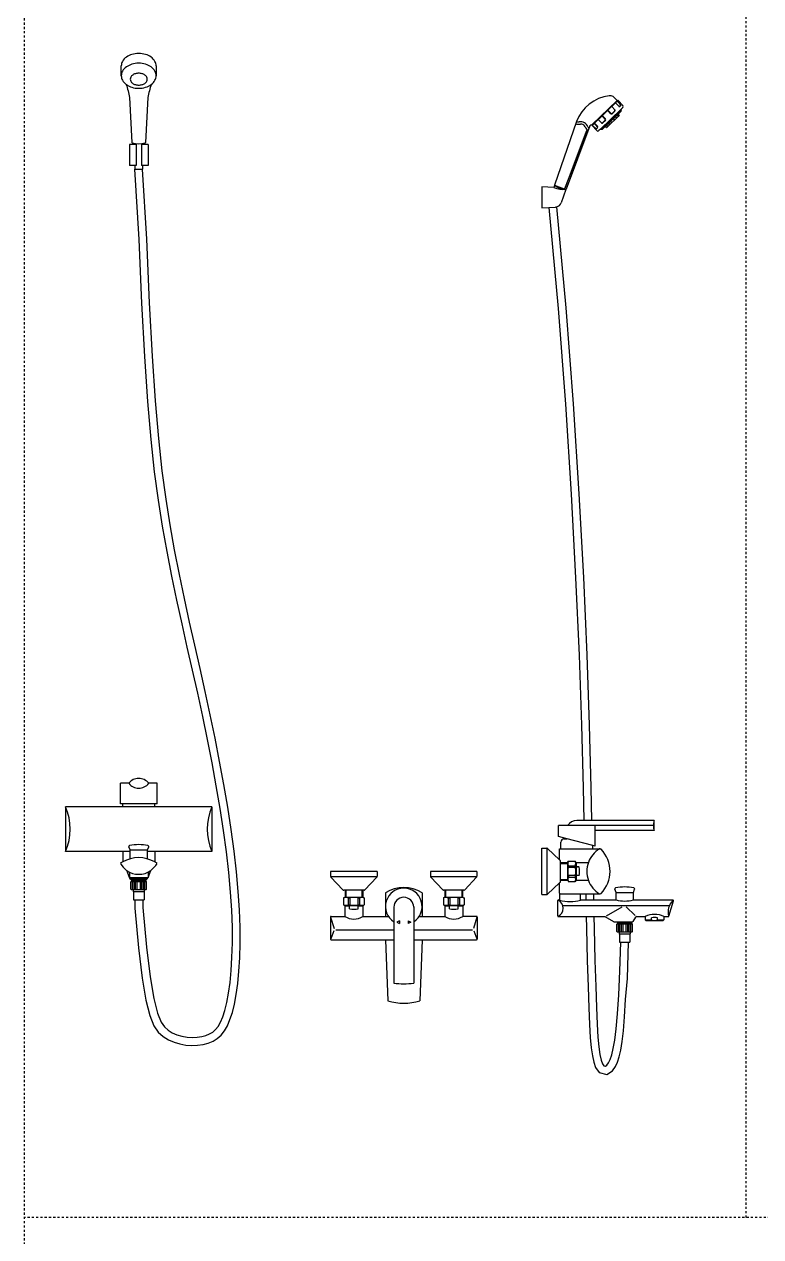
# Model space of a CAD drawing. Header units: inches. Extents: x -292 to 2932, y -132 to 3398.
# Drawn here: x 410.7 to 445.1, y 1053.8 to 1110.4 of the extents above; entities that cross this region are included whole.
import ezdxf

# ---------------------------------------------------------------- set-up
doc = ezdxf.new("R2010")
doc.units = ezdxf.units.IN
doc.header["$MEASUREMENT"] = 0
doc.linetypes.add('DASHDOT2', pattern=[0.5, 0.25, -0.125, 0, -0.125])

# ---------------------------------------------------------------- blocks, each defined once
blk = doc.blocks.new('showerheads_and_shower_faucets')
at = {"color": 18, "linetype": 'DASHDOT2', "true_color": 0x000000, "transparency": 33554541}
for p, q in [((924.4, 4796.1), (924.4, 1080.2)), ((1781.4, 1950.5), (1781.4, 3383.5))]:
    blk.add_line(p, q, dxfattribs=at)
at = {"color": 18, "true_color": 0x000000, "transparency": 33554541}
for p, q in [((1039.6, 3305.5), (1039.6, 3317.1)), ((1081, 3317.1), (1081, 3305.5)), ((1628.1, 3276.2), (1598.3, 3247.4)), ((1628.6, 3275.8), (1598.7, 3247)), ((1625.4, 3264.9), (1621.7, 3269.2)), ((1625.6, 3265.1), (1621.7, 3269.2)), ((1625.1, 3279.5), (1628.2, 3276.2)), ((1630, 3269.4), (1626.1, 3273.4)), ((1630.3, 3269.6), (1626.1, 3273.4)), ((1628.1, 3276.2), (1628.5, 3275.8)), ((1628.2, 3276.2), (1628.1, 3276.2)), ((1628.8, 3276), (1628.5, 3275.8)), ((1632.5, 3271.8), (1628.6, 3275.8)), ((1632.2, 3271.5), (1628.6, 3275.8)), ((1629.2, 3276), (1634.9, 3270.2)), ((1632.2, 3270.5), (1631.3, 3269.6)), ((1632.5, 3270.2), (1631.6, 3269.3)), ((1634.8, 3267.8), (1632.8, 3265.8)), ((1609.7, 3249.8), (1605.5, 3253.5)), ((1609.4, 3249.5), (1605.5, 3253.5)), ((1632.8, 3265.8), (1608.5, 3242.3)), ((1632.6, 3264.4), (1609.9, 3242.5)), ((1614, 3253.9), (1610.4, 3258.2)), ((1614.3, 3254.2), (1610.4, 3258.2)), ((1614, 3252.9), (1610.7, 3249.7)), ((1614.3, 3252.6), (1611, 3249.5)), ((1629.3, 3260.1), (1614.3, 3245.6)), ((1630.7, 3258.3), (1616.1, 3244.2)), ((1621.1, 3260.7), (1616.9, 3264.5)), ((1620.8, 3260.4), (1616.9, 3264.5)), ((1619.2, 3251.5), (1618.6, 3252.1)), ((1619.6, 3251.9), (1619, 3252.5)), ((1620.4, 3252.7), (1619.9, 3253.3)), ((1620.8, 3253.1), (1620.3, 3253.7)), ((1621.7, 3253.8), (1621.1, 3254.5)), ((1622.1, 3254.2), (1621.5, 3254.8)), ((1625.3, 3263.8), (1622.1, 3260.7)), ((1622.9, 3255), (1622.3, 3255.6)), ((1625.6, 3263.5), (1622.4, 3260.4)), ((1623.3, 3255.4), (1622.7, 3256)), ((1624.1, 3256.2), (1623.5, 3256.8)), ((1624.5, 3256.6), (1623.9, 3257.2)), ((1625.3, 3257.4), (1624.7, 3258)), ((1625.7, 3257.8), (1625.1, 3258.4)), ((1626.5, 3258.5), (1625.9, 3259.2)), ((1626.9, 3258.9), (1626.3, 3259.5)), ((1627.7, 3259.7), (1627.1, 3260.3)), ((1628.1, 3260.1), (1627.6, 3260.7)), ((1629, 3260.9), (1628.4, 3261.5)), ((1629.4, 3261.3), (1628.8, 3261.9)), ((1632.8, 3263.4), (1629.3, 3260.1)), ((1630.7, 3258.7), (1629.3, 3260.1)), ((1630.2, 3262.1), (1629.6, 3262.7)), ((1630.6, 3262.5), (1630, 3263.1)), ((1631.4, 3263.2), (1630.8, 3263.8)), ((1631.8, 3263.6), (1631.2, 3264.2)), ((1632.6, 3264.4), (1632, 3265)), ((1633, 3264.8), (1632.4, 3265.4)), ((1633, 3264.8), (1632.6, 3264.4)), ((1632.8, 3264.2), (1632.6, 3264.4)), ((1633, 3265.6), (1632.8, 3265.8)), ((1580, 3251.1), (1553.7, 3175.8)), ((1591.5, 3239.5), (1566.1, 3171.7)), ((1566.1, 3171.7), (1592.5, 3239.1)), ((1595.7, 3246), (1567.5, 3170.9)), ((1598.3, 3247.4), (1598.2, 3247.3)), ((1598.3, 3247.4), (1598.7, 3247)), ((1598.7, 3247), (1598.4, 3246.7)), ((1598.4, 3246.3), (1604.1, 3240.4)), ((1602.8, 3243.1), (1598.6, 3246.9)), ((1602.5, 3242.8), (1598.6, 3246.9)), ((1604.8, 3245), (1601.1, 3249.3)), ((1605.1, 3245.3), (1601.1, 3249.3)), ((1603.9, 3243.1), (1604.8, 3243.9)), ((1604.1, 3242.8), (1605, 3243.7)), ((1608.5, 3242.3), (1606.5, 3240.4)), ((1608.7, 3242.1), (1608.5, 3242.3)), ((1609.5, 3242.1), (1608.9, 3242.7)), ((1609.9, 3242.5), (1609.3, 3243.1)), ((1609.9, 3242.5), (1609.5, 3242.1)), ((1610.1, 3242.3), (1609.9, 3242.5)), ((1610.7, 3243.3), (1610.1, 3243.9)), ((1611.1, 3243.7), (1610.5, 3244.3)), ((1614.3, 3245.6), (1610.9, 3242.3)), ((1611.9, 3244.5), (1611.3, 3245.1)), ((1612.3, 3244.8), (1611.7, 3245.5)), ((1613.1, 3245.6), (1612.6, 3246.2)), ((1613.6, 3246), (1613, 3246.6)), ((1614.4, 3246.8), (1613.8, 3247.4)), ((1614.8, 3247.2), (1614.2, 3247.8)), ((1615.7, 3244.2), (1614.3, 3245.6)), ((1615.6, 3248), (1615, 3248.6)), ((1616, 3248.4), (1615.4, 3249)), ((1616.8, 3249.2), (1616.2, 3249.8)), ((1617.2, 3249.5), (1616.6, 3250.2)), ((1618, 3250.3), (1617.4, 3250.9)), ((1618.4, 3250.7), (1617.8, 3251.3)), ((1053.3, 3224), (1049.4, 3224)), ((1057.2, 3224), (1053.3, 3224)), ((1067.3, 3224), (1063.4, 3224)), ((1071.3, 3224), (1067.3, 3224)), ((1055.8, 3199.1), (1049.4, 3199.1)), ((1055.8, 3199.1), (1055.8, 3194.5)), ((1057.2, 3199.1), (1055.8, 3199.1)), ((1064.9, 3199.1), (1063.4, 3199.1)), ((1071.3, 3199.1), (1064.9, 3199.1)), ((1064.9, 3199.1), (1064.9, 3194.5)), ((1055.8, 3194.5), (1064.9, 3194.5)), ((1553, 3173), (1538.8, 3173.8)), ((1538.8, 3173.8), (1538.8, 3148.9)), ((1553.6, 3175.3), (1553, 3173)), ((1553.8, 3175.5), (1567.2, 3170.7)), ((1567.3, 3170.4), (1561.7, 3154.8)), ((1538.8, 3148.9), (1547.1, 3149.3)), ((1547.1, 3149.3), (1554.8, 3149.7)), ((1048.5, 2465.8), (1038.6, 2465.8)), ((1038.6, 2441.3), (1038.6, 2465.8)), ((1082, 2465.8), (1072.2, 2465.8)), ((1082, 2441.3), (1082, 2465.8)), ((1041.3, 2437.9), (973.5, 2437.9)), ((973.5, 2437.9), (973.5, 2384.9)), ((1041.3, 2441.3), (1038.6, 2441.3)), ((1041.3, 2437.9), (1041.3, 2441.3)), ((1079.3, 2441.3), (1041.3, 2441.3)), ((1079.3, 2437.9), (1041.3, 2437.9)), ((1082, 2441.3), (1079.3, 2441.3)), ((1079.3, 2437.9), (1079.3, 2441.3)), ((1147.2, 2437.9), (1079.3, 2437.9)), ((1147.2, 2437.9), (1147.2, 2384.9)), ((1588.8, 2421.5), (1580.2, 2421.5)), ((1597.9, 2421.5), (1588.8, 2421.5)), ((1672.1, 2421.5), (1597.9, 2421.5)), ((1672.1, 2409.7), (1672.1, 2421.5)), ((1558.5, 2402.7), (1558.5, 2415.6)), ((1569.4, 2415.6), (1558.5, 2415.6)), ((1671.2, 2415.6), (1569.4, 2415.6)), ((1602, 2409.7), (1602, 2415.6)), ((1672.1, 2409.7), (1602, 2409.7)), ((1602, 2391.1), (1602, 2409.7)), ((1050, 2386.7), (1048.6, 2390.3)), ((1070.6, 2386.7), (1072.1, 2390.3)), ((1538.8, 2333.7), (1538.8, 2389)), ((1538.8, 2389), (1544.5, 2389)), ((1545.1, 2333.8), (1545.1, 2388.8)), ((1567.2, 2400.4), (1558.5, 2402.7)), ((1561.3, 2388.2), (1561.3, 2396.1)), ((1565, 2400), (1565, 2400.4)), ((1565, 2400.4), (1567.2, 2400.4)), ((1565, 2400), (1568.7, 2400)), ((1599.2, 2391.8), (1567.2, 2400.4)), ((1602, 2391.1), (1599.2, 2391.8)), ((1599.2, 2388.2), (1599.2, 2391.8)), ((1041.3, 2384.9), (973.5, 2384.9)), ((1041.3, 2384.9), (1041.3, 2372.5)), ((1050, 2384.9), (1041.3, 2384.9)), ((1050, 2376.1), (1050, 2386.7)), ((1050, 2386.7), (1070.6, 2386.7)), ((1070.6, 2376.1), (1070.6, 2386.7)), ((1079.3, 2384.9), (1070.6, 2384.9)), ((1147.2, 2384.9), (1079.3, 2384.9)), ((1079.3, 2384.9), (1079.3, 2372.5)), ((1545.5, 2388.5), (1559.7, 2375.1)), ((1559.7, 2388.2), (1561.3, 2388.2)), ((1559.7, 2375.1), (1559.7, 2388.2)), ((1559.7, 2375.1), (1560.4, 2374.4)), ((1561.3, 2388.2), (1599.2, 2388.2)), ((1599.2, 2388.2), (1607.9, 2388.2)), ((1049.3, 2353.9), (1046, 2362.4)), ((1049.3, 2360.4), (1049.3, 2353.9)), ((1071.4, 2360.4), (1071.4, 2353.9)), ((1343.3, 2361.2), (1288.1, 2361.2)), ((1288.1, 2361.2), (1288.1, 2355.5)), ((1343.3, 2361.2), (1343.3, 2355.5)), ((1406.5, 2361.2), (1406.5, 2355.5)), ((1461.8, 2361.2), (1406.5, 2361.2)), ((1461.8, 2361.2), (1461.8, 2355.5)), ((1560.9, 2349.4), (1560.9, 2373.3)), ((1560.9, 2371.8), (1569.6, 2371.8)), ((1560.9, 2370.8), (1569.6, 2370.8)), ((1569.6, 2372.4), (1570.3, 2373.6)), ((1569.6, 2350.3), (1569.6, 2372.4)), ((1570.3, 2373.6), (1578.4, 2373.6)), ((1570.3, 2368), (1570.3, 2366.1)), ((1570.3, 2368), (1578.4, 2368)), ((1570.3, 2366.1), (1578.4, 2366.1)), ((1579, 2372.4), (1578.4, 2373.6)), ((1578.4, 2368), (1578.4, 2366.1)), ((1579, 2350.3), (1579, 2372.4)), ((1579, 2368.6), (1579.4, 2368.6)), ((1579.4, 2370.8), (1580.1, 2372)), ((1579.4, 2351.8), (1579.4, 2370.8)), ((1580.1, 2366.5), (1580.1, 2372)), ((1580.1, 2372), (1594, 2372)), ((1583.1, 2366.5), (1580.1, 2366.5)), ((1049.3, 2353.9), (1050, 2353.1)), ((1049.3, 2353.9), (1071.4, 2353.9)), ((1050.6, 2351.9), (1049.3, 2353.9)), ((1050, 2353.1), (1070.6, 2353.1)), ((1051.5, 2349.2), (1051.1, 2348.8)), ((1051.1, 2340.3), (1051.1, 2348.8)), ((1052, 2351.5), (1051.3, 2351.5)), ((1051.5, 2349.2), (1052, 2349.2)), ((1052, 2351.5), (1068.6, 2351.5)), ((1052, 2351.5), (1053, 2350.4)), ((1052, 2349.2), (1052, 2351.5)), ((1052, 2349.2), (1068.6, 2349.2)), ((1052.9, 2340.3), (1052.9, 2348.8)), ((1053, 2349.2), (1053, 2350.4)), ((1053, 2350.4), (1067.7, 2350.4)), ((1054.8, 2340.3), (1054.8, 2348.8)), ((1056.6, 2340.3), (1056.6, 2348.8)), ((1058.5, 2340.3), (1058.5, 2348.8)), ((1062.2, 2340.3), (1062.2, 2348.8)), ((1064, 2340.3), (1064, 2348.8)), ((1065.9, 2340.3), (1065.9, 2348.8)), ((1067.7, 2350.4), (1068.6, 2351.5)), ((1067.7, 2349.2), (1067.7, 2350.4)), ((1067.7, 2340.3), (1067.7, 2348.8)), ((1068.6, 2349.2), (1068.6, 2351.5)), ((1068.6, 2351.5), (1069.4, 2351.5)), ((1068.6, 2349.2), (1069.2, 2349.2)), ((1069.6, 2348.8), (1069.2, 2349.2)), ((1069.6, 2340.3), (1069.6, 2348.8)), ((1070.6, 2353.1), (1071.4, 2353.9)), ((1343.2, 2354.8), (1288.2, 2354.8)), ((1288.5, 2354.4), (1302.6, 2339.5)), ((1328.8, 2339.5), (1342.9, 2354.4)), ((1461.7, 2354.8), (1406.7, 2354.8)), ((1407, 2354.4), (1421.1, 2339.5)), ((1447.3, 2339.5), (1461.4, 2354.4)), ((1559.7, 2347.6), (1545.5, 2334.1)), ((1560.4, 2348.2), (1559.7, 2347.6)), ((1559.7, 2335.3), (1559.7, 2347.6)), ((1560.9, 2351.8), (1569.6, 2351.8)), ((1560.9, 2350.9), (1569.6, 2350.9)), ((1569.6, 2350.3), (1570.3, 2349.1)), ((1570.3, 2356.6), (1570.3, 2354.6)), ((1570.3, 2356.6), (1578.4, 2356.6)), ((1570.3, 2354.6), (1578.4, 2354.6)), ((1570.3, 2349.1), (1578.4, 2349.1)), ((1578.4, 2356.6), (1578.4, 2354.6)), ((1579, 2350.3), (1578.4, 2349.1)), ((1579, 2354), (1579.4, 2354)), ((1579.4, 2351.8), (1580.1, 2350.7)), ((1580.1, 2350.7), (1580.1, 2356.2)), ((1583.1, 2356.2), (1580.1, 2356.2)), ((1580.1, 2350.7), (1594, 2350.7)), ((1051.1, 2340.3), (1051.9, 2339.5)), ((1053.8, 2339.5), (1051.9, 2339.5)), ((1053.8, 2339.5), (1053.8, 2337.3)), ((1066.9, 2339.5), (1053.8, 2339.5)), ((1054.1, 2336.9), (1054.1, 2327.6)), ((1066.4, 2337.1), (1054.2, 2337.1)), ((1066.6, 2336.9), (1066.6, 2327.6)), ((1066.9, 2339.5), (1066.9, 2337.3)), ((1068.8, 2339.5), (1066.9, 2339.5)), ((1069.6, 2340.3), (1068.8, 2339.5)), ((1305.3, 2339), (1303.7, 2339)), ((1305.3, 2339), (1305.3, 2330.4)), ((1326.1, 2339), (1305.3, 2339)), ((1306.2, 2339), (1306.2, 2330.4)), ((1325.2, 2339), (1325.2, 2330.4)), ((1326.1, 2339), (1326.1, 2330.4)), ((1327.7, 2339), (1326.1, 2339)), ((1353.2, 2335.7), (1353.2, 2307.9)), ((1396.7, 2335.7), (1396.7, 2307.9)), ((1423.7, 2339), (1422.2, 2339)), ((1423.7, 2339), (1423.7, 2330.4)), ((1444.6, 2339), (1423.7, 2339)), ((1424.6, 2339), (1424.6, 2330.4)), ((1443.7, 2339), (1443.7, 2330.4)), ((1444.6, 2339), (1444.6, 2330.4)), ((1446.1, 2339), (1444.6, 2339)), ((1538.8, 2333.7), (1544.5, 2333.7)), ((1560.1, 2327.3), (1560.1, 2334.6)), ((1560.5, 2334.5), (1584.6, 2334.5)), ((1584.6, 2327.3), (1584.6, 2334.5)), ((1584.6, 2334.5), (1590.8, 2334.5)), ((1590.8, 2334.5), (1599.9, 2334.5)), ((1599.9, 2334.5), (1607.9, 2334.5)), ((1626.8, 2336.4), (1625.3, 2340.1)), ((1626.8, 2336.4), (1647.4, 2336.4)), ((1626.8, 2327.4), (1626.8, 2336.4)), ((1647.4, 2336.4), (1648.9, 2340.1)), ((1647.4, 2327.4), (1647.4, 2336.4)), ((1054.2, 2327.4), (1054.7, 2327.4)), ((1054.7, 2327.4), (1055.5, 2327.4)), ((1055.5, 2327.4), (1065.1, 2327.4)), ((1065.1, 2327.4), (1065.9, 2327.4)), ((1065.9, 2327.4), (1066.4, 2327.4)), ((1304.6, 2330.4), (1303.5, 2329.7)), ((1303.5, 2329.7), (1303.5, 2321.6)), ((1304.6, 2320.9), (1303.5, 2321.6)), ((1305.3, 2330.4), (1304.6, 2330.4)), ((1308.4, 2320.9), (1304.6, 2320.9)), ((1306.2, 2320.5), (1305, 2319.8)), ((1305, 2319.8), (1305, 2307.9)), ((1310.6, 2319.8), (1305, 2319.8)), ((1326.1, 2330.4), (1305.3, 2330.4)), ((1308.4, 2320.5), (1306.2, 2320.5)), ((1323, 2320.9), (1308.4, 2320.9)), ((1308.4, 2320.9), (1308.4, 2320.5)), ((1323, 2320.5), (1308.4, 2320.5)), ((1309, 2329.7), (1311, 2329.7)), ((1309, 2329.7), (1309, 2321.6)), ((1309, 2321.6), (1311, 2321.6)), ((1310.6, 2316.9), (1310.6, 2319.8)), ((1311, 2329.7), (1311, 2321.6)), ((1320.4, 2329.7), (1322.4, 2329.7)), ((1320.4, 2329.7), (1320.4, 2321.6)), ((1320.4, 2321.6), (1322.4, 2321.6)), ((1326.4, 2319.8), (1320.8, 2319.8)), ((1320.8, 2316.9), (1320.8, 2319.8)), ((1322.4, 2329.7), (1322.4, 2321.6)), ((1326.8, 2320.9), (1323, 2320.9)), ((1323, 2320.9), (1323, 2320.5)), ((1325.2, 2320.5), (1323, 2320.5)), ((1325.2, 2320.5), (1326.4, 2319.8)), ((1326.8, 2330.4), (1326.1, 2330.4)), ((1326.4, 2319.8), (1326.4, 2307.9)), ((1326.8, 2330.4), (1327.9, 2329.7)), ((1326.8, 2320.9), (1327.9, 2321.6)), ((1327.9, 2329.7), (1327.9, 2321.6)), ((1363.1, 2319.7), (1363.1, 2228.7)), ((1386.8, 2319.7), (1386.8, 2228.7)), ((1423.1, 2330.4), (1421.9, 2329.7)), ((1421.9, 2329.7), (1421.9, 2321.6)), ((1423.1, 2320.9), (1421.9, 2321.6)), ((1423.7, 2330.4), (1423.1, 2330.4)), ((1426.9, 2320.9), (1423.1, 2320.9)), ((1424.7, 2320.5), (1423.5, 2319.8)), ((1429, 2319.8), (1423.5, 2319.8)), ((1423.5, 2319.8), (1423.5, 2307.9)), ((1444.6, 2330.4), (1423.7, 2330.4)), ((1426.9, 2320.5), (1424.7, 2320.5)), ((1441.5, 2320.9), (1426.9, 2320.9)), ((1426.9, 2320.9), (1426.9, 2320.5)), ((1441.5, 2320.5), (1426.9, 2320.5)), ((1427.5, 2329.7), (1427.5, 2321.6)), ((1427.5, 2329.7), (1429.4, 2329.7)), ((1427.5, 2321.6), (1429.4, 2321.6)), ((1429, 2316.9), (1429, 2319.8)), ((1429.4, 2329.7), (1429.4, 2321.6)), ((1438.9, 2329.7), (1438.9, 2321.6)), ((1438.9, 2329.7), (1440.9, 2329.7)), ((1438.9, 2321.6), (1440.9, 2321.6)), ((1439.3, 2316.9), (1439.3, 2319.8)), ((1444.8, 2319.8), (1439.3, 2319.8)), ((1440.9, 2329.7), (1440.9, 2321.6)), ((1441.5, 2320.9), (1441.5, 2320.5)), ((1445.2, 2320.9), (1441.5, 2320.9)), ((1443.6, 2320.5), (1441.5, 2320.5)), ((1443.6, 2320.5), (1444.8, 2319.8)), ((1445.2, 2330.4), (1444.6, 2330.4)), ((1444.8, 2319.8), (1444.8, 2307.9)), ((1445.2, 2330.4), (1446.4, 2329.7)), ((1445.2, 2320.9), (1446.4, 2321.6)), ((1446.4, 2329.7), (1446.4, 2321.6)), ((1557.7, 2308.4), (1557.7, 2326.6)), ((1558.5, 2327.4), (1559.9, 2327.4)), ((1563.8, 2320.7), (1690.2, 2320.7)), ((1584.8, 2327.4), (1591, 2327.4)), ((1591, 2327.4), (1600.1, 2327.4)), ((1600.1, 2327.4), (1626.8, 2327.4)), ((1615.5, 2308.7), (1634.2, 2319.1)), ((1638.7, 2319.1), (1649.4, 2308.8)), ((1647.4, 2327.4), (1694.1, 2327.4)), ((1689.6, 2308.2), (1694.9, 2326.4)), ((1287.8, 2307.1), (1287.8, 2281)), ((1288.1, 2306.9), (1292.1, 2293.6)), ((1288.6, 2307.9), (1305, 2307.9)), ((1326.4, 2307.9), (1353.2, 2307.9)), ((1353.2, 2307.9), (1356.7, 2307.9)), ((1369.7, 2302.5), (1366.5, 2300.9)), ((1369.7, 2302.5), (1369.7, 2299.3)), ((1380.2, 2302.5), (1380.2, 2299.3)), ((1380.2, 2302.5), (1383.3, 2300.9)), ((1393.1, 2307.9), (1396.7, 2307.9)), ((1396.7, 2307.9), (1423.5, 2307.9)), ((1461.3, 2307.9), (1444.8, 2307.9)), ((1461.8, 2306.9), (1457.8, 2293.6)), ((1462, 2307.1), (1462, 2281)), ((1558.5, 2307.6), (1591.4, 2307.6)), ((1591.4, 2307.6), (1600.5, 2307.6)), ((1600.5, 2307.6), (1613.1, 2307.6)), ((1624.3, 2301.4), (1613.9, 2307.4)), ((1650.1, 2306.9), (1646.8, 2301.7)), ((1651.4, 2307.6), (1661.6, 2307.6)), ((1661.6, 2307.6), (1661.6, 2303.7)), ((1661.6, 2303.7), (1669.1, 2303.7)), ((1661.6, 2303.7), (1662.4, 2302.9)), ((1662.4, 2302.9), (1682.9, 2302.9)), ((1669.1, 2303.7), (1669.1, 2306.3)), ((1676.2, 2303.7), (1676.2, 2306.3)), ((1676.2, 2303.7), (1683.7, 2303.7)), ((1682.9, 2302.9), (1683.7, 2303.7)), ((1683.7, 2307.6), (1683.7, 2303.7)), ((1683.7, 2307.6), (1688.9, 2307.6)), ((1291.9, 2290.6), (1288.2, 2281.2)), ((1294.1, 2292.1), (1363.1, 2292.1)), ((1366.5, 2300.9), (1369.7, 2299.3)), ((1383.3, 2300.9), (1380.2, 2299.3)), ((1386.8, 2292.1), (1456.3, 2292.1)), ((1457.9, 2290.6), (1461.7, 2281.2)), ((1624.7, 2301.3), (1628.8, 2301.3)), ((1628.2, 2298.9), (1627.8, 2298.5)), ((1627.8, 2290.1), (1627.8, 2298.5)), ((1627.8, 2290.1), (1628.6, 2289.3)), ((1628.2, 2298.9), (1628.8, 2298.9)), ((1630.5, 2289.3), (1628.6, 2289.3)), ((1628.8, 2301.3), (1645.4, 2301.3)), ((1628.8, 2298.9), (1628.8, 2301.3)), ((1628.8, 2301.3), (1629.7, 2300.1)), ((1628.8, 2298.9), (1645.4, 2298.9)), ((1629.7, 2300.1), (1644.5, 2300.1)), ((1629.7, 2298.9), (1629.7, 2300.1)), ((1629.7, 2290.1), (1629.7, 2298.5)), ((1643.7, 2289.3), (1630.5, 2289.3)), ((1630.5, 2289.3), (1630.5, 2287.1)), ((1631.5, 2290.1), (1631.5, 2298.5)), ((1633.4, 2290.1), (1633.4, 2298.5)), ((1635.2, 2290.1), (1635.2, 2298.5)), ((1638.9, 2290.1), (1638.9, 2298.5)), ((1640.8, 2290.1), (1640.8, 2298.5)), ((1642.6, 2290.1), (1642.6, 2298.5)), ((1645.5, 2289.3), (1643.7, 2289.3)), ((1643.7, 2289.3), (1643.7, 2287.1)), ((1644.5, 2300.1), (1645.4, 2301.3)), ((1644.5, 2298.9), (1644.5, 2300.1)), ((1644.5, 2290.1), (1644.5, 2298.5)), ((1645.4, 2298.9), (1645.4, 2301.3)), ((1645.4, 2301.3), (1646.1, 2301.3)), ((1645.4, 2298.9), (1645.9, 2298.9)), ((1646.3, 2290.1), (1645.5, 2289.3)), ((1646.3, 2298.5), (1645.9, 2298.9)), ((1646.3, 2290.1), (1646.3, 2298.5)), ((1288.6, 2280.2), (1353.2, 2280.2)), ((1353.2, 2280.2), (1363.1, 2280.2)), ((1353.2, 2280.2), (1355.9, 2207.8)), ((1386.8, 2280.2), (1396.7, 2280.2)), ((1396.7, 2280.2), (1394, 2207.8)), ((1396.7, 2280.2), (1461.3, 2280.2)), ((1630.9, 2286.7), (1630.9, 2277.4)), ((1643.2, 2286.9), (1631, 2286.9)), ((1631, 2277.2), (1632.7, 2277.2)), ((1632.7, 2277.2), (1641.8, 2277.1)), ((1641.8, 2277.1), (1643.2, 2277.2)), ((1643.3, 2286.7), (1643.3, 2277.4))]:
    blk.add_line(p, q, dxfattribs=at)
for points in [[(1081, 3317.1, 0.131518), (1079.6, 3322.6, 0.106604), (1075, 3327.7, 0.083624), (1068.5, 3330.8, 0.072425), (1060.3, 3332, 0.072425), (1052.1, 3330.8, 0.083624), (1045.7, 3327.7, 0.106604), (1041, 3322.6, 0.131518), (1039.6, 3317.1, 0.131518)], [(1081, 3305.5, 0.131518), (1079.6, 3310.9, 0.106604), (1075, 3316, 0.083624), (1068.5, 3319.2, 0.072425), (1060.3, 3320.4, 0.072425), (1052.1, 3319.2, 0.083624), (1045.7, 3316, 0.106604), (1041, 3310.9, 0.131518), (1039.6, 3305.5, 0.131518)], [(1039.6, 3305.5, 0.131518), (1041, 3300.1, 0.101405), (1045.4, 3295.2, 0.083624)], [(1075.2, 3295.2, 0.101405), (1079.6, 3300.1, 0.131518), (1081, 3305.5, 0.131518)], [(1045.4, 3295.2, -0.033264), (1049.4, 3279.9), (1052.3, 3226.3)], [(1045.4, 3295.2, 0.005144), (1045.7, 3295, 0.083624), (1052.1, 3291.8, 0.072425), (1060.3, 3290.6, 0.072425), (1068.5, 3291.8, 0.083624), (1075, 3295, 0.005144), (1075.2, 3295.2, 0.131518)], [(1075.2, 3295.2, 0.033264), (1071.2, 3279.9), (1068.3, 3226.2)]]:
    blk.add_lwpolyline(points, format="xyb", dxfattribs=at)
blk.add_lwpolyline([(1050.2, 3301.5, 0.135236), (1050.9, 3298.9, 0.1069), (1053.1, 3296.5, 0.081923), (1056.3, 3295, 0.070157), (1060.3, 3294.4, 0.070157), (1064.3, 3295, 0.081923), (1067.5, 3296.5, 0.1069), (1069.8, 3298.9, 0.135236), (1070.5, 3301.5, 0.135236), (1069.8, 3304, 0.1069), (1067.5, 3306.4, 0.081923), (1064.3, 3307.9, 0.070157), (1060.3, 3308.5, 0.070157), (1056.3, 3307.9, 0.081923), (1053.1, 3306.4, 0.1069), (1050.9, 3304, 0.135236)], format="xyb", close=True, dxfattribs=at)
for points in [[(1049.4, 3224), (1049.4, 3199.1)], [(1053.2, 3226), (1053.3, 3224)], [(1057.2, 3224), (1057.2, 3199.1)], [(1063.4, 3224), (1063.4, 3199.1)], [(1067.5, 3225.9), (1067.3, 3224)], [(1071.3, 3224), (1071.3, 3199.1)], [(1055.5, 2327.4), (1055.5, 2317.8), (1060, 2270.5), (1064.3, 2234.6), (1068.7, 2208.5), (1073.3, 2190.2), (1078.2, 2178.1), (1083.5, 2170.3), (1089.3, 2165.3), (1095.5, 2161.5), (1102.2, 2158.5), (1109.2, 2156.5), (1116.3, 2155.2), (1123.3, 2154.7), (1130.2, 2155), (1136.8, 2156), (1142.9, 2157.6), (1148.5, 2159.9), (1153.5, 2163), (1158, 2167), (1162, 2172), (1165.5, 2178), (1168.6, 2185.3), (1171.4, 2193.8), (1173.8, 2203.7), (1175.9, 2215.2), (1177.8, 2228.2), (1179.2, 2242.7), (1180.2, 2258.7), (1180.6, 2276.2), (1180.5, 2295.2), (1179.8, 2315.7), (1178.4, 2337.6), (1176.2, 2360.9), (1173.4, 2385.4), (1169.9, 2411), (1165.9, 2437.4), (1161.3, 2464.4), (1156.3, 2491.8), (1150.9, 2519.5), (1145.2, 2547.1), (1139.2, 2574.6), (1133.1, 2602.1), (1126.9, 2629.6), (1120.6, 2657.2), (1114.5, 2685.2), (1108.5, 2713.7), (1102.9, 2742.7), (1097.6, 2772.4), (1092.7, 2803.2), (1088.2, 2836.8), (1084, 2874.9), (1080.2, 2919.6), (1076.6, 2972.7), (1073.2, 3036.1), (1070, 3111.7), (1064.9, 3194.5)], [(1065.1, 2327.4), (1065.2, 2318.3), (1069.6, 2271.5), (1073.9, 2236), (1078.2, 2210.4), (1082.5, 2193.1), (1086.8, 2182.5), (1090.8, 2176.6), (1095.1, 2172.9), (1100.1, 2169.8), (1105.7, 2167.4), (1111.6, 2165.7), (1117.6, 2164.6), (1123.7, 2164.2), (1129.6, 2164.4), (1135.1, 2165.2), (1140.1, 2166.6), (1144.4, 2168.3), (1148.1, 2170.6), (1151.4, 2173.5), (1154.5, 2177.3), (1157.4, 2182.3), (1160.1, 2188.6), (1162.6, 2196.3), (1164.9, 2205.7), (1166.9, 2216.7), (1168.7, 2229.3), (1170.1, 2243.5), (1171, 2259.1), (1171.5, 2276.3), (1171.4, 2295), (1170.7, 2315.2), (1169.3, 2336.8), (1167.1, 2359.9), (1164.3, 2384.3), (1160.9, 2409.7), (1156.8, 2435.9), (1152.3, 2462.8), (1147.3, 2490.1), (1142, 2517.6), (1136.3, 2545.2), (1130.3, 2572.6), (1124.2, 2600), (1117.9, 2627.5), (1111.7, 2655.2), (1105.6, 2683.3), (1099.6, 2711.8), (1093.9, 2740.9), (1088.5, 2770.8), (1083.6, 2801.9), (1079.1, 2835.6), (1074.9, 2874), (1071.1, 2918.9), (1067.5, 2972.2), (1064.1, 3035.7), (1060.9, 3111.3), (1055.8, 3194.5)], [(1547.1, 3149.3), (1558, 3029.2), (1566.8, 2915.6), (1573.7, 2808.9), (1578.9, 2709.5), (1582.9, 2617.9), (1585.7, 2534.8), (1587.8, 2460.4), (1588.8, 2421.5)], [(1556.2, 3149.9), (1567.1, 3029.9), (1575.9, 2916.2), (1582.8, 2809.4), (1588.1, 2709.9), (1592, 2618.3), (1594.9, 2535), (1596.9, 2460.7), (1597.9, 2421.5)], [(1070, 2351.9), (1071.4, 2354), (1074.7, 2362.4)], [(1590.8, 2334.5), (1591, 2327.4)], [(1599.9, 2334.5), (1600.1, 2327.4)], [(1591.4, 2307.6), (1591.7, 2293.7), (1592.7, 2255.4), (1593.6, 2224.2), (1594.4, 2199.2), (1595.3, 2179.5), (1596.2, 2164), (1597.4, 2151.9), (1598.7, 2142.4), (1600.4, 2134.8), (1602.6, 2128.6), (1607, 2122.6), (1615.9, 2120.3), (1622.7, 2124.7), (1626, 2129.6), (1628.4, 2134.9), (1630.5, 2141.1), (1632.5, 2149), (1634.2, 2159.2), (1635.8, 2172.2), (1637, 2188.6), (1638, 2209.1), (1640.3, 2234.3), (1641.8, 2277.1)], [(1600.5, 2307.6), (1600.9, 2293.9), (1601.8, 2255.6), (1602.7, 2224.5), (1603.5, 2199.6), (1604.4, 2179.9), (1605.3, 2164.7), (1606.4, 2153), (1607.7, 2144), (1609.2, 2137.4), (1610.8, 2133), (1612.5, 2130.6), (1614.3, 2130.1), (1616.1, 2131.4), (1618, 2134.1), (1619.9, 2138.2), (1621.8, 2143.7), (1623.6, 2151.1), (1625.4, 2161.1), (1627, 2174.6), (1628.6, 2192.2), (1630.1, 2214.7), (1631.5, 2242.8), (1632.7, 2277.2)]]:
    blk.add_lwpolyline(points, dxfattribs=at)
at = {"color": 18, "linetype": 'DASHDOT2', "true_color": 0x000000, "transparency": 33554541}
blk.add_lwpolyline([(7423.1, 1950.5), (925.3, 1950.5)], dxfattribs=at)
at = {"color": 18, "true_color": 0x000000, "transparency": 33554541}
for centre, radius, start, end in [((1624.7, 3234.6), 47.6, 97.0659, 159.724), ((1619.7, 3275.1), 6.76, 77.7545, 97.0659), ((1619.4, 3274), 7.89, 44, 77.7545), ((1629, 3275.8), 0.282, 44, 134), ((1630.8, 3270.1), 1.13, 224, 314), ((1630.8, 3270.1), 0.732, 224, 314), ((1631.7, 3271), 0.732, 314, 44), ((1631.7, 3271), 1.13, 314, 44), ((1633.7, 3269), 1.69, 314, 44), ((1613.5, 3253.4), 0.732, 314, 44), ((1613.5, 3253.4), 1.13, 314, 44), ((1621.6, 3261.2), 1.13, 224, 314), ((1621.6, 3261.2), 0.732, 224, 314), ((1626.3, 3254), 2.27, 44.507, 223.493), ((1624.8, 3264.4), 0.732, 314, 44), ((1624.8, 3264.4), 1.13, 314, 44), ((1630.9, 3258.5), 2.27, 134, 223.493), ((1630.5, 3258.5), 0.282, 314, 44), ((1632.4, 3263.8), 0.563, 314, 44), ((1632.6, 3265.2), 0.563, 314, 44), ((1582.9, 3260.7), 12.8, 252.7453, 277.2697), ((1582.9, 3260.7), 10, 253.1275, 264.7845), ((1582.4, 3255.2), 4.51, 264.7845, 278.9829), ((1584.6, 3241.3), 9.58, 20.986, 98.9829), ((1585.1, 3243.5), 4.51, 77.1889, 97.2697), ((1584.6, 3241.3), 6.76, 33.7855, 77.1889), ((1588.8, 3244.1), 1.69, 22.1825, 33.7855), ((1605.1, 3250.8), 16, 202.1825, 222.7542), ((1591.9, 3239.2), 0.593, 357.0164, 140.8577), ((1597.7, 3246.3), 4.51, 200.986, 210.9344), ((1605.1, 3250.8), 13.1, 210.9344, 216.3891), ((1596.7, 3245.6), 1.13, 144.6065, 159.4466), ((1597.9, 3244.7), 2.58, 83.0609, 144.6065), ((1598.6, 3246.5), 0.282, 134, 224), ((1603.4, 3243.6), 1.13, 224, 314), ((1603.4, 3243.6), 0.732, 224, 314), ((1605.3, 3241.6), 1.69, 224, 314), ((1604.2, 3244.5), 0.732, 314, 44), ((1604.2, 3244.5), 1.13, 314, 44), ((1609.1, 3242.5), 0.563, 224, 314), ((1610.2, 3250.3), 1.13, 224, 314), ((1610.2, 3250.3), 0.732, 224, 314), ((1610.5, 3242.7), 0.563, 224, 314), ((1615.9, 3244), 2.27, 44.507, 134), ((1615.9, 3244.4), 0.282, 224, 314), ((1620.6, 3248.5), 2.27, 44.507, 223.493), ((1060.4, 3247), 22.3, 248.5147, 250.8775), ((1060.4, 3247), 22.3, 250.8775, 288.4018), ((1060.4, 3247), 22.3, 288.4018, 290.7519), ((1564.2, 3197.3), 26.7, 245.2497, 276.3517), ((1553.9, 3175.7), 0.282, 160.6921, 239.2053), ((1553.8, 3175.3), 0.169, 83.1644, 162.867), ((1570.8, 3201.1), 31, 236.3619, 260.3784), ((1553.8, 3175.3), 0.169, 70.4459, 83.1644), ((1567.3, 3171), 0.282, 250.4459, 339.4466), ((1567.1, 3170.4), 0.282, 340, 70.4459), ((1554.4, 3157.5), 7.74, 283.4043, 340), ((1554.4, 3157.5), 7.74, 273, 283.4043), ((1060.3, 2456.9), 14.8, 36.8697, 143.1303), ((1060.3, 2474.7), 14.8, 216.8697, 323.1303), ((912.1, 2411.4), 66.8, 336.6446, 23.3554), ((1208.5, 2411.4), 66.8, 156.6446, 203.3554), ((1580.2, 2408.7), 12.8, 90, 147.3966), ((1691.3, 2415.6), 20.1, 162.8428, 197.1572), ((1049.7, 2390.8), 1.18, 101.3663, 202.3685), ((1060.3, 2337.7), 55.3, 78.6337, 101.3663), ((1071, 2390.8), 1.18, 337.6315, 78.6337), ((1544.5, 2387.4), 1.58, 46.4688, 90), ((1565.2, 2396.1), 3.95, 92.866, 180), ((1060.3, 2339.1), 38.5, 60.4355, 119.5645), ((1559.3, 2373.3), 1.58, 0, 46.4688), ((1623.2, 2361.3), 31.1, 121.2119, 159.9622), ((1607.9, 2386.6), 1.58, 44.1769, 121.2119), ((1581.9, 2361.3), 37.8, 315.8231, 44.1769), ((1060.3, 2339.1), 38.5, 119.5645, 124.352), ((1060.3, 2382.4), 24.6, 208.0722, 234.3551), ((1060.3, 2382.4), 24.6, 234.3551, 305.6449), ((1060.3, 2382.4), 24.6, 305.6449, 331.9278), ((1060.3, 2339.1), 38.5, 55.648, 60.4355), ((1575.5, 2370.8), 5.93, 152.2042, 207.7958), ((1586.3, 2361.3), 16.8, 163.5736, 196.4264), ((1573.1, 2370.8), 5.93, 332.2042, 27.7958), ((1562.3, 2361.3), 16.8, 343.5736, 16.4264), ((1599, 2361.3), 19.6, 164.8218, 195.1782), ((1543.9, 2361.3), 39.5, 352.5304, 7.4696), ((1623.2, 2361.3), 31.1, 159.9622, 200.0378), ((1051.3, 2352.3), 0.79, 212.3196, 270), ((1069.4, 2352.3), 0.79, 270, 327.6804), ((1289.6, 2355.5), 1.58, 180, 223.5312), ((1341.8, 2355.5), 1.58, 316.4688, 0), ((1408.1, 2355.5), 1.58, 180, 223.5312), ((1460.2, 2355.5), 1.58, 316.4688, 0), ((1559.3, 2349.4), 1.58, 313.5312, 0), ((1575.5, 2351.8), 5.93, 152.2042, 207.7958), ((1573.1, 2351.8), 5.93, 332.2042, 27.7958), ((1623.2, 2361.3), 31.1, 200.0378, 238.7881), ((1054, 2337.3), 0.241, 180, 250.5288), ((1053.8, 2336.9), 0.241, 0, 70.5288), ((1066.8, 2336.9), 0.241, 109.4712, 180), ((1066.6, 2337.3), 0.241, 289.4712, 0), ((1303.7, 2340.6), 1.58, 223.5312, 270), ((1327.7, 2340.6), 1.58, 270, 316.4688), ((1374.9, 2302.7), 39.5, 56.633, 123.367), ((1374.9, 2319.7), 21.7, 303.0557, 236.9443), ((1422.2, 2340.6), 1.58, 223.5312, 270), ((1446.1, 2340.6), 1.58, 270, 316.4688), ((1544.5, 2335.3), 1.58, 270, 313.5312), ((1560.5, 2335.3), 0.79, 180, 270), ((1607.9, 2336.1), 1.58, 238.7881, 315.8231), ((1626.4, 2340.5), 1.18, 101.3663, 202.3685), ((1637.1, 2287.5), 55.3, 78.6337, 101.3663), ((1647.8, 2340.5), 1.18, 337.6315, 78.6337), ((1054.2, 2327.6), 0.161, 180, 270), ((1066.4, 2327.6), 0.161, 270, 0), ((1306.2, 2324.4), 5.93, 62.2042, 117.7958), ((1306.2, 2326.8), 5.93, 242.2042, 297.7958), ((1315.7, 2300.9), 19.6, 74.8218, 105.1782), ((1315.7, 2356), 39.5, 262.5304, 277.4696), ((1315.7, 2313.6), 16.8, 73.5736, 106.4264), ((1315.7, 2337.6), 16.8, 253.5736, 286.4264), ((1325.2, 2324.4), 5.93, 62.2042, 117.7958), ((1325.2, 2326.8), 5.93, 242.2042, 297.7958), ((1374.9, 2318.7), 11.8, 0, 180), ((1424.7, 2324.4), 5.93, 62.2042, 117.7958), ((1424.7, 2326.8), 5.93, 242.2042, 297.7958), ((1434.2, 2300.9), 19.6, 74.8218, 105.1782), ((1434.2, 2356), 39.5, 262.5304, 277.4696), ((1434.2, 2313.6), 16.8, 73.5736, 106.4264), ((1434.2, 2337.6), 16.8, 253.5736, 286.4264), ((1443.6, 2324.4), 5.93, 62.2042, 117.7958), ((1443.6, 2326.8), 5.93, 242.2042, 297.7958), ((1558.5, 2326.6), 0.79, 90, 180), ((1553.7, 2317.5), 10.5, 293.858, 66.142), ((1572.3, 2369.2), 43.7, 253.4525, 286.5475), ((1637.1, 2369.8), 43.7, 256.4036, 283.5964), ((1707.2, 2313.2), 18.6, 133.5932, 195.474), ((1694.1, 2326.6), 0.79, 344, 90), ((1288.6, 2307.1), 0.79, 90, 180), ((1315.7, 2324.3), 19.6, 236.9913, 303.0087), ((1434.2, 2324.3), 19.6, 236.9913, 303.0087), ((1461.3, 2307.1), 0.79, 0, 90), ((1558.5, 2308.4), 0.79, 180, 270), ((1613.1, 2306), 1.58, 60, 90), ((1651.4, 2306), 1.58, 90, 147.6804), ((1672.6, 2285.2), 25, 63.7914, 116.2086), ((1672.6, 2267), 39.5, 84.8364, 95.1636), ((1672.6, 2311.3), 8.39, 244.9424, 295.0576), ((1688.9, 2308.4), 0.79, 270, 344), ((1624.7, 2302.1), 0.79, 240, 270), ((1646.1, 2302.1), 0.79, 270, 327.6804), ((1288.6, 2281), 0.79, 180, 270), ((1461.3, 2281), 0.79, 270, 0), ((1630.8, 2287.1), 0.241, 180, 250.5288), ((1630.6, 2286.7), 0.241, 0, 70.5288), ((1631, 2277.4), 0.161, 180, 270), ((1643.2, 2277.4), 0.161, 270, 0), ((1643.6, 2286.7), 0.241, 109.4712, 180), ((1643.4, 2287.1), 0.241, 289.4712, 0), ((1374.9, 2306.8), 79, 261.3731, 278.6269), ((1374.9, 2265.7), 60.9, 251.8063, 288.1937)]:
    blk.add_arc(centre, radius, start, end, dxfattribs=at)

msp = doc.modelspace()

# ---------------------------------------------------------------- block references
at = {"transparency": 33554541, "xscale": 0.03937007874015748, "yscale": 0.03937007874015748, "zscale": 0.03937007874015748}
msp.add_blockref('showerheads_and_shower_faucets', (374.26515, 977.88024), dxfattribs=at)

doc.saveas('drawing.dxf')
